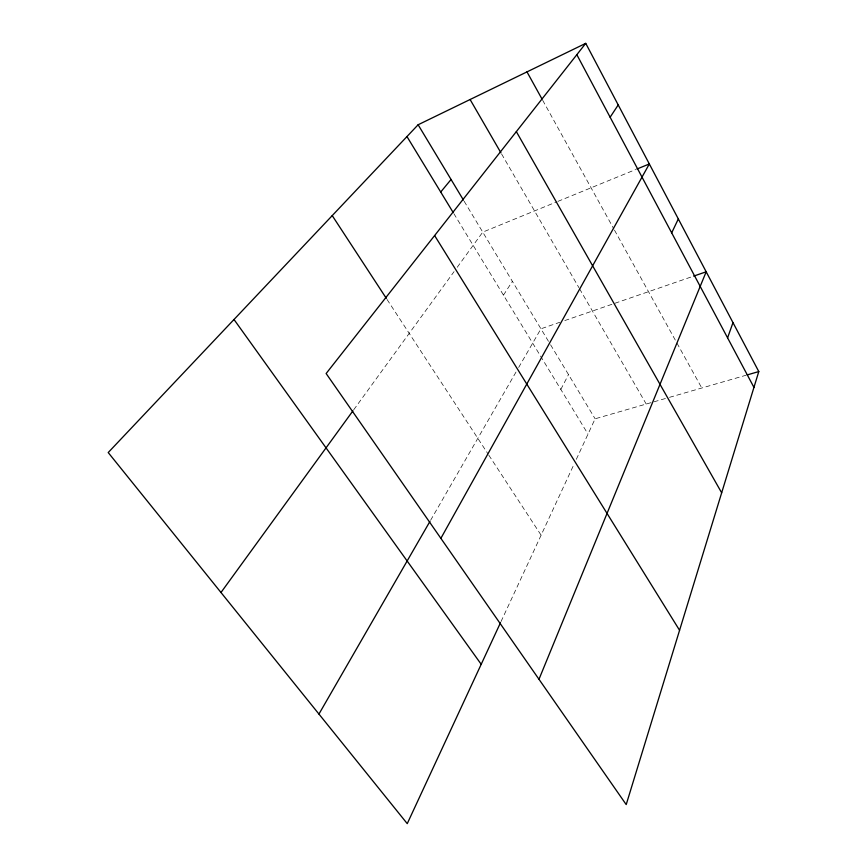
<?xml version="1.0" encoding="UTF-8"?>
<svg xmlns="http://www.w3.org/2000/svg" width="867" height="867" viewBox="0 0 867 867"><rect width="100%" height="100%" fill="white"/><g stroke="black" fill="none" stroke-linecap="round" stroke-linejoin="round"><path stroke-width="0.65" stroke-dasharray="4.33 3.25" d="M501.028 621.563L574.084 464.116M576.317 459.315L595.12 418.794L652.688 402.18M560.83 389.435L568.503 374.587M430.606 520.276L515.995 372.073M518.672 367.445L540.943 328.799L559.779 322.296M503.456 295.148L512.375 281.341M353.747 409.733L454.048 271.642M457.234 267.264L482.756 232.128L556.668 201.881M557.893 201.382L635.695 169.542M564.796 320.562L692.397 276.551M653.978 401.811L668.186 397.715M669.487 397.335L745.826 375.303M387.072 299.494L488.088 454.059M488.815 455.175L541.106 535.188M453.831 213.585L588.01 434.107M464.148 201.231L549.895 343.679M550.588 344.817L595.12 418.794M501.625 154.023L578.907 287.649M579.579 288.819L646.218 404.044M542.688 100.279L613.847 228.975M614.497 230.156L675.653 340.742M676.954 343.104L701.782 388.015"/><path stroke-width="1.3" d="M758.788 371.564L626.212 804.587L326.133 373.525L585.745 43.35L758.788 371.564L747.126 374.934M727.586 337.859L732.983 322.632M538.981 679.284L706.182 271.794L693.654 276.118M500.465 622.788L407.252 823.65L108.212 452.552L418.122 124.761L585.745 43.35M671.687 232.855L678.319 218.95M440.87 538.353L649.329 163.961L636.942 169.032M318.948 714.061L429.934 521.435M610.13 117.218L618.214 104.94M220.987 592.497L352.956 410.817M440.707 192.03L451.068 179.491M234.003 319.5L481.207 664.295M332.234 215.601L386.335 298.367M434.616 235.553L679.576 630.298M406.959 136.563L453.138 212.448M418.122 124.761L463.466 200.093M470.098 99.51L500.953 152.863M516.342 131.611L721.669 492.803M526.984 71.885L542.038 99.098M576.837 54.686L753.943 387.376"/></g></svg>
